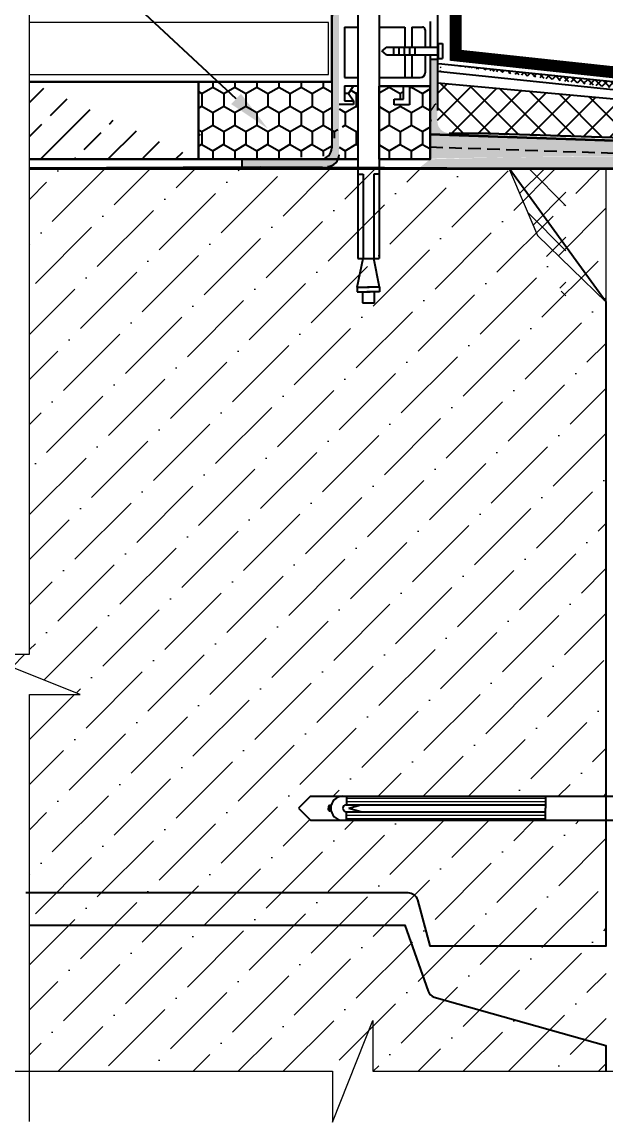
# Model space of a CAD drawing. Header units: millimetres. Extents: x 215300 to 349394, y -116838 to -1602.
# Drawn here: x 348466 to 348699.8, y -3266.5 to -2825.9 of the extents above; entities that cross this region are included whole.
import ezdxf
from ezdxf import colors
from ezdxf.entities.mleader import LeaderData, LeaderLine
from ezdxf.math import Vec2, Vec3

# ---------------------------------------------------------------- set-up
doc = ezdxf.new("R2010")
doc.units = ezdxf.units.MM
doc.linetypes.add('DASHED', pattern=[19.049999999999997, 12.7, -6.35])
for name, color, linetype in [('!!_для разрезов', 7, 'Continuous'), ('_Дюбель', 5, 'Continuous'), ('_Пунктир', 6, 'DASHED'), ('Тонкая', 7, 'Continuous')]:
    doc.layers.add(name, color=color, linetype=linetype)
for name, color, linetype, lineweight in [('+АР_Размеры', 252, 'Continuous', 9), ('_Штриховки', 250, 'Continuous', 13), ('_Штриховки_точка', 5, 'Continuous', 30), ('АР_Перекрытие', 250, 'Continuous', 30), ('АР_Тонкие', 250, 'Continuous', 5), ('Рисунок', 6, 'Continuous', 35), ('Тонко_черные', 7, 'Continuous', 5)]:
    doc.layers.add(name, color=color, linetype=linetype, lineweight=lineweight)
doc.styles.add('Архитект', font='isocpeur.ttf', dxfattribs={"width": 0.8, "oblique": 8})
pattern_1 = [(270, (285185.8437397885, -28001.21976255662), (4.41693582858692, -7.65035909691311), [5.100239397942071, -10.20047879588414]), (29.99999999999996, (285185.8437397885, -28001.21976255662), (4.416937411706678, 7.650358182898491), [5.100239397942073, -10.20047879588415]), (329.9999999999999, (285185.8437397885, -28001.21976255662), (8.833873240293599, -9.140146182707255e-07), [-10.20047879588415, 5.100239397942075])]

msp = doc.modelspace()

# ---------------------------------------------------------------- hatches: boundary and pattern name
at = {"layer": '!!_для разрезов', "linetype": 'Continuous', "lineweight": 18}
h = msp.add_hatch(dxfattribs=at)
h.set_pattern_fill('ANSI37', color=251, scale=4.01593653381266)
h.set_pattern_definition([(44.99999999999997, (289869.472308778, -8459.67496615514), (-9.016034659899091, 9.016034659899084), []), (135, (289869.472308778, -8459.67496615514), (-9.016034659899093, -9.016034659899082), [])])
edge = h.paths.add_edge_path()
edge.add_line((348661.1921396902, -2885.045861185445), (348667.0783739547, -2898.877496741411))
edge.add_line((348683.7738861154, -2884.601594308985), (348661.1921396903, -2885.045861185446))
edge.add_line((348683.7738861154, -2938.109071505641), (348683.7738861154, -2884.601594308986))
edge.add_line((348672.3884810993, -2911.355332907322), (348683.7738861154, -2938.109071505658))
edge.add_line((348672.3884810993, -2911.355332907322), (348672.3884810993, -2911.355332907322))
edge.add_line((348667.0783739549, -2898.877496741412), (348672.3884810993, -2911.355332907322))
at = {"lineweight": 30}
for points in [[(348592.9490429824, -2823.151154134211), (348590.0237336832, -2823.151154134211), (348590.0237336832, -2876.23367873802, -0.4142135623730951), (348585.3780136218, -2880.87939879932), (348554.0085797209, -2880.87939879932), (348554.0085797209, -2883.706621431551), (348588.3033229212, -2883.706621431551, 0.4142135623730951), (348592.9490429824, -2879.060901370256)], [(348636.9837027384, -2870.367018969105, -0.4142135623730951), (348632.3379826771, -2865.721298907811), (348632.3379826771, -2840.815036808505), (348629.4126733779, -2840.815036808505), (348629.4126733779, -2868.548521540041, 0.4142135623730951), (348634.0583934392, -2873.194241601325), (348653.3678439119, -2873.194241601325), (348653.3678439119, -2870.367018969105)]]:
    msp.add_hatch(color=256, dxfattribs=at).paths.add_polyline_path(points)
h = msp.add_hatch()
h.set_pattern_fill('ANSI37', color=256, scale=0.6330728019723559, style=0)
h.set_pattern_definition([(44.99999999999999, (347841.1659609677, -1690.571686523491), (-1.421288976248662, 1.421288976248661), []), (135, (347841.1659609677, -1690.571686523491), (-1.421288976248662, -1.421288976248661), [])])
edge = h.paths.add_edge_path()
edge.add_line((348899.7371522817, -2873.549445373922), (348723.2534603412, -2855.088553910727))
edge.add_line((348634.6328416172, -2845.818487052552), (348722.4000733916, -2854.99928626406))
edge.add_line((348633.6213072193, -2842.55034137274), (348633.5022564221, -2845.70022337422))
edge.add_line((348634.2094066668, -2842.611858898524), (348900.1004557021, -2870.425113161864))
h = msp.add_hatch()
h.set_pattern_fill('ANSI33', color=256, scale=3.011952400359495, style=0)
h.set_pattern_definition([(44.99999999999997, (285377.473454356, -28001.21976255662), (-13.52405198984864, 13.52405198984863), []), (44.99999999999997, (285390.9975121875, -28001.21976255662), (-13.52405198984864, 13.52405198984863), [9.562948871141387, -4.781474435570694])])
edge = h.paths.add_edge_path()
edge.add_line((348536.6588787374, -2849.810753113787), (348536.6588787374, -2880.879398799321))
edge.add_line((348468.9845774867, -2849.810753113787), (348538.2124562652, -2849.810753113787))
edge.add_line((348468.9845774867, -2849.810753113787), (348468.9845774867, -2880.879398799321))
edge.add_line((348468.9845774867, -2880.87939879932), (348537.9352350761, -2880.87939879932))
at = {"ltscale": 100}
h = msp.add_hatch(dxfattribs=at)
h.set_pattern_fill('HONEY', color=256, scale=1.606374613525064, angle=270, style=0)
h.set_pattern_definition(pattern_1)
h.paths.add_polyline_path([(348536.6588787374, -2849.810753113787), (348536.6588787374, -2880.87939879932), (348558.0486294873, -2880.87939879932), (348588.6630369799, -2879.51869569781), (348591.4672639866, -2870.929783181369, 0.4142135623730951), (348590.0237336832, -2861.402699626205), (348590.0237336832, -2849.810753113787)])
h = msp.add_hatch()
h.set_pattern_fill('ANSI37', color=256, scale=2.409561920287596, style=0)
h.set_pattern_definition([(44.99999999999997, (285250.4260039454, -28001.21976255662), (-5.409620795939455, 5.409620795939451), []), (135, (285250.4260039454, -28001.21976255662), (-5.409620795939456, -5.40962079593945), [])])
edge = h.paths.add_edge_path()
edge.add_line((348632.3379826771, -2850.254254053898), (348632.4239724362, -2865.921594665073))
edge.add_arc((348636.9323915504, -2865.749440846243), 4.511704760691289, 182.1867748169026, 262.2722705206532)
edge.add_line((348636.3257216663, -2870.220171379295), (348719.0332919491, -2872.742655420517))
edge.add_line((348719.033291949, -2872.742655420518), (348720.7424862115, -2858.335864976621))
edge.add_line((348720.7424862114, -2858.335864976621), (348632.337982677, -2850.254254053897))
h.paths.add_polyline_path([(348723.2271687705, -2858.613929636505), (348721.477762419, -2872.825171180059), (348851.2383099957, -2877.258620536369), (348849.5353677673, -2877.158518855718), (348777.9337504559, -2874.585407407046), (348778.9513729382, -2864.850111326258)])
edge = h.paths.add_edge_path(flags=16)
edge.add_line((348834.6922703974, -2876.646850038986), (348818.5505637447, -2875.90655182783))
edge.add_line((348818.5505637445, -2875.906551827829), (348780.3898592504, -2874.782559234841))
edge.add_line((348780.3898592505, -2874.782559234855), (348781.3726448698, -2865.121079604974))
edge.add_line((348781.37264487, -2865.121079604956), (348838.4710893022, -2871.505073124528))
edge.add_arc((348838.8796770165, -2875.764816481819), 4.27929402943155, 95.47895706360285, 191.8948718513254)
h.paths.add_polyline_path([(348835.0546805286, -2871.123909791234), (348834.6922703974, -2876.646850038986), (348833.9663326064, -2875.731184731702)], flags=0)
h = msp.add_hatch(dxfattribs=at)
h.set_pattern_fill('HONEY', color=256, scale=1.606374613525064, angle=270, style=0)
h.set_pattern_definition(pattern_1)
h.paths.add_polyline_path([(348600.4125357594, -2880.87939879932), (348600.4125357594, -2851.486535224409), (348598.6743086788, -2851.486535224409), (348596.7763677465, -2854.581642238599), (348598.7605573684, -2857.437912574886), (348598.7605573684, -2858.976655817368), (348592.9490429824, -2858.976655817368), (348592.9490429824, -2864.229922258438, -0.4142135623730951), (348588.3033229212, -2880.87939879932)])
h = msp.add_hatch(dxfattribs=at)
h.set_pattern_fill('HONEY', color=256, scale=1.606374613525064, angle=270, style=0)
h.set_pattern_definition(pattern_1)
edge = h.paths.add_edge_path()
edge.add_line((348608.9374285804, -2881.035198832113), (348628.6904288492, -2880.879398799315))
edge.add_line((348608.9374285804, -2851.486535224409), (348608.9374285804, -2881.035198832117))
edge.add_line((348608.9374285804, -2851.486535224409), (348618.7218610919, -2851.486535224409))
edge.add_line((348618.7218610918, -2856.847973768273), (348618.7218610918, -2851.48653522441))
edge.add_line((348614.9793785024, -2856.847973768273), (348618.721861092, -2856.847973768273))
edge.add_line((348614.9793785024, -2859.116834977843), (348614.9793785024, -2856.847973768251))
edge.add_line((348621.1758249767, -2859.116834977843), (348614.9793785023, -2859.116834977843))
edge.add_line((348621.1758249767, -2851.486535224409), (348621.1758249767, -2859.116834977845))
edge.add_line((348621.1758249767, -2851.486535224409), (348629.4126733779, -2851.486535224409))
edge.add_line((348629.4126733779, -2851.486535224409), (348629.4126733779, -2864.229922258441))
edge.add_arc((348554.7778734965, -2869.332711949703), 74.80903565738008, -8.879032276322619, 3.9112321744353267, ccw=False)
at = {"layer": '_Штриховки'}
h = msp.add_hatch(dxfattribs=at)
h.set_pattern_fill('ANSI36', color=256, scale=4.01593653381266, angle=2.571095121417786e-44, style=0)
h.set_pattern_definition([(44.99999999999996, (341695.7662860849, -5053.935511719753), (6.762025994924324, 24.79409531472248), [31.876496237138, -6.375299247427594, 0, -6.375299247427594])])
h.paths.add_polyline_path([(348699.9641150401, -2884.601594308985), (348468.9845774867, -2884.601594308985), (348468.9845774867, -3079.094996541639), (348448.679229887, -3079.094996541639), (348489.2899250861, -3095.283717416135), (348468.9845774867, -3095.283717416135), (348468.9845774867, -3246.145946053413), (348699.9641150401, -3246.145946053413), (348699.9641150401, -3145.610969337893), (348581.4934793239, -3145.610969337893), (348576.6711615109, -3140.788651524071), (348581.4934793239, -3135.966333710105), (348699.9641150401, -3135.966333710105)])
at = {"layer": '_Штриховки_точка'}
h = msp.add_hatch(dxfattribs=at)
h.set_pattern_fill('DOTS', color=0, scale=2.409561920287597, angle=44.99999999999999, style=0)
h.set_pattern_definition([(44.99999999999996, (341711.9565150095, -5011.535689058647), (-1.352405198984864, 4.057215596954588), [0, -3.825179548456557])])
edge = h.paths.add_edge_path()
edge.add_arc((345969.0971490668, -2986.40679991767), 2903.353273564112, 357.9773063400482, 362.0226936601316)
edge.add_arc((348714.0338818614, -5726.745236246922), 2847.123656197002, 86.84682406783273, 91.70317583832004)
edge.add_line((348629.4126733779, -2880.87939879932), (348625.127657505, -2884.287060182488))
edge.add_arc((348769.8129225517, 17290.22860384858), 20175.03447591001, 269.5890997799831, 270.2578347142658)
edge.add_arc((354497.4402917136, -2984.117394167205), 5637.717099763286, 178.9885743876303, 181.0114256123697)
edge.add_line((348860.6015763925, -3083.633194025438), (348860.6015763925, -3102.655515097103))
edge.add_line((348860.6015763925, -3102.655515097084), (348857.7561661878, -3102.655515097084))
edge.add_arc((348596.6223661895, -3136.870297237955), 263.3657396445671, 5.791551844284697, 7.464597599853619, ccw=False)
edge.add_line((348858.6437813776, -3110.29416506405), (348859.2896197975, -3110.29416506405))
edge.add_arc((348596.6223661889, -3136.870297246195), 264.0082894913004, 0.8504028670449202, 5.777408197796092, ccw=False)
edge.add_line((348860.6015763925, -3132.951942960447), (348860.6015763925, -3148.625360087752))
edge.add_arc((348596.6223661884, -3144.707005801858), 264.0082894916526, 354.2225918022065, 359.1495971329187, ccw=False)
edge.add_line((348859.2896197975, -3171.283137984018), (348858.6437813776, -3171.283137984018))
edge.add_arc((348596.6223661895, -3144.707005810113), 263.3657396445932, 352.5354024001472, 354.20844815571604, ccw=False)
edge.add_line((348857.7561661877, -3178.921787950982), (348860.6015763925, -3178.921787950982))
edge.add_line((348860.6015763925, -3178.921787950982), (348860.6015763925, -3185.667882214228))
edge.add_arc((348830.3957360612, -3185.765500457595), 30.20599807072009, -0.18516597503730736, 0.18516597503537469, ccw=False)
edge.add_line((348860.6015763925, -3185.863118700958), (348860.6015763925, -3246.145946053412))
edge.add_line((348860.6015763925, -3246.145946053413), (348870.641417727, -3246.145946053413))
edge.add_line((348870.6414177272, -3246.145946053413), (348870.6414177272, -3088.881616923055))
edge = h.paths.add_edge_path()
edge.add_arc((346084.314310668, -2987.871458691388), 2798.464313074003, 357.7815898337843, 362.21841016622)
edge.add_arc((348300.1091505365, -15964.50071249072), 13097.828193101, 87.45948461701514, 88.5591808027716)
edge.add_line((348629.4460326268, -2870.81366131655), (348629.3793141292, -2880.615894086679))
edge.add_arc((348702.0369586131, -6372.580081060768), 3492.720002578436, 87.23307916327212, 91.19198695773122, ccw=False)
edge.add_arc((354162.8014589016, -2986.406799904917), 5293.1520844888, 178.8906909797854, 181.109309020392)
edge.add_line((348870.6414177272, -3088.881616923052), (348870.6414177272, -3246.145946053409))
edge.add_line((348870.6414177272, -3246.145946053413), (348880.6812590617, -3246.145946053413))
edge.add_line((348880.6812590615, -3246.145946053413), (348880.6812590615, -3096.196901137205))

# ---------------------------------------------------------------- linework, layer by layer
at = {"layer": '!!_для разрезов', "color": 251, "linetype": 'Continuous', "lineweight": 18, "elevation": -2.739175922796548e-08}
msp.add_lwpolyline([(348699.9641150401, -2884.601594309006), (348661.1921396902, -2885.045861185448), (348667.0783739549, -2898.877496741414), (348672.3884810993, -2911.355332907324), (348672.3884810993, -2911.355332907324), (348699.9641150401, -2938.109071505661)], close=True, dxfattribs=at)
at = {"layer": '+АР_Размеры', "ltscale": 100, "elevation": -2.739175922796548e-08}
for points in [[(348468.9845774867, -3266.195492348865), (348468.9845774867, -3095.283717416155), (348489.2899250861, -3095.283717416155), (348448.679229887, -3079.09499654164), (348468.9845774867, -3079.09499654164), (348468.9845774867, -2814.343572843833)], [(348127.3674360197, -3246.145946053433), (348590.2754365255, -3246.145946053433), (348590.2754365255, -3266.451293652917), (348606.4641573999, -3225.840598453799), (348606.4641573999, -3246.145946053433), (348907.1300976838, -3246.145946053433)]]:
    msp.add_lwpolyline(points, dxfattribs=at)
at = {"ltscale": 100}
for p, q in [((348600.4125357594, -2802.778856554221, -2.73864358312405e-08), (348600.4125357594, -2920.634376681149, -2.73864358312405e-08)), ((348608.9374285804, -2802.778856554221, -2.73864358312405e-08), (348608.9374285804, -2920.634376681149, -2.73864358312405e-08)), ((348632.3379826771, -2823.173485101884, -2.73864358312405e-08), (348632.3379826771, -2861.402699626207, -2.73864358312405e-08)), ((348595.0542112605, -2827.926230315452, -2.73864358312405e-08), (348595.0542112605, -2848.164542089311, -2.73864358312405e-08)), ((348595.0542112605, -2827.926230315452, -2.73864358312405e-08), (348600.4125357594, -2827.926230315452, -2.73864358312405e-08)), ((348608.9374285804, -2827.926230315452, -2.73864358312405e-08), (348619.2494188113, -2827.926230315452, -2.73864358312405e-08)), ((348619.2494188113, -2827.926230315452, -2.73864358312405e-08), (348619.2494188113, -2835.987535191406, -2.73864358312405e-08)), ((348622.1227055422, -2827.926230315452, -2.73864358312405e-08), (348626.2963955263, -2827.926230315452, -2.73864358312405e-08)), ((348622.1227055422, -2827.926230315452, -2.73864358312405e-08), (348622.1227055422, -2835.987535191406, -2.73864358312405e-08)), ((348629.4126733779, -2825.75812015149, -2.73864358312405e-08), (348629.4126733779, -2835.987535191406, -2.73864358312405e-08)), ((348627.4084079329, -2829.038242722198, -2.73864358312405e-08), (348627.4084079329, -2835.987535191406, -2.73864358312405e-08)), ((348611.9392005801, -2835.987535191406, -2.73864358312405e-08), (348610.0575290042, -2837.489031077625, -2.73864358312405e-08)), ((348611.9392005801, -2835.987535191406, -2.73864358312405e-08), (348632.5699542217, -2835.987535191406, -2.73864358312405e-08)), ((348614.691508655, -2835.987535191406, -2.73864358312405e-08), (348614.691508655, -2838.99052696384, -2.73864358312405e-08)), ((348616.8546349618, -2835.987535191406, -2.73864358312405e-08), (348616.8546349618, -2838.99052696384, -2.73864358312405e-08)), ((348619.0177612687, -2835.987535191406, -2.73864358312405e-08), (348619.0177612687, -2838.99052696384, -2.73864358312405e-08)), ((348621.1808875757, -2835.987535191406, -2.73864358312405e-08), (348621.1808875757, -2838.99052696384, -2.73864358312405e-08)), ((348623.3440138825, -2835.987535191406, -2.73864358312405e-08), (348623.3440138825, -2838.99052696384, -2.73864358312405e-08)), ((348632.5699542217, -2834.489092367149, -2.73864358312405e-08), (348634.3454692201, -2834.489092367149, -2.73864358312405e-08)), ((348632.5699542217, -2834.489092367149, -2.73864358312405e-08), (348632.5699542217, -2840.488969788078, -2.73864358312405e-08)), ((348634.3454692201, -2834.489092367149, -2.73864358312405e-08), (348634.3454692201, -2840.488969788078, -2.73864358312405e-08)), ((348590.0237336832, -2837.982133246029, -2.73864358312405e-08), (348590.0237336832, -2876.23367873804, -2.73864358312405e-08)), ((348611.9392005801, -2838.99052696384, -2.73864358312405e-08), (348610.0575290042, -2837.489031077625, -2.73864358312405e-08)), ((348611.9392005801, -2838.99052696384, -2.73864358312405e-08), (348632.5699542217, -2838.99052696384, -2.73864358312405e-08)), ((348619.2494188113, -2838.99052696384, -2.73864358312405e-08), (348619.2494188113, -2848.164542089311, -2.73864358312405e-08)), ((348622.1227055422, -2838.99052696384, -2.73864358312405e-08), (348622.1227055422, -2848.164542089311, -2.73864358312405e-08)), ((348627.4084079329, -2838.99052696384, -2.73864358312405e-08), (348627.4084079329, -2846.2292497096, -2.73864358312405e-08)), ((348629.4126733779, -2838.99052696384, -2.73864358312405e-08), (348629.4126733779, -2864.229922258441, -2.73864358312405e-08)), ((348629.4126733779, -2840.815036808525, -2.73864358312405e-08), (348632.3379826771, -2840.815036808525, -2.73864358312405e-08)), ((348632.5699542217, -2840.488969788078, -2.73864358312405e-08), (348634.3454692201, -2840.488969788078, -2.73864358312405e-08)), ((348632.3379826771, -2845.578435740452, -2.73864358312405e-08), (348899.8278281617, -2873.558930429225, -2.73864358312405e-08)), ((348632.7812173383, -2842.462464652001, -2.738620011714362e-08), (348900.2710628228, -2870.442959340774, -2.738620011714362e-08)), ((348595.0542112605, -2848.164542089311, -2.73864358312405e-08), (348600.4125357594, -2848.164542089311, -2.73864358312405e-08)), ((348608.9374285804, -2848.164542089311, -2.73864358312405e-08), (348625.4731155533, -2848.164542089311, -2.73864358312405e-08)), ((348632.3379826771, -2850.254254053917, -2.73864358312405e-08), (348720.8058968388, -2858.342961357807, -2.73864358312405e-08)), ((348595.0542112605, -2851.486535224412, -2.73864358312405e-08), (348595.0542112605, -2857.437912574888, -2.73864358312405e-08)), ((348595.0542112605, -2851.486535224412, -2.73864358312405e-08), (348600.4125357594, -2851.486535224412, -2.73864358312405e-08)), ((348596.7763677465, -2854.581642238601, -2.73864358312405e-08), (348595.0542112605, -2854.581642238601, -2.73864358312405e-08)), ((348598.6743086788, -2851.486535224412, -2.73864358312405e-08), (348596.7763677465, -2854.581642238601, -2.73864358312405e-08)), ((348596.7763677465, -2854.581642238601, -2.73864358312405e-08), (348598.7605573684, -2857.437912574888, -2.73864358312405e-08)), ((348608.9374285804, -2851.486535224412, -2.73864358312405e-08), (348629.4126733779, -2851.486535224412, -2.73864358312405e-08)), ((348618.7218610918, -2856.847973768276, -2.73864358312405e-08), (348618.7218610918, -2851.486535224412, -2.73864358312405e-08)), ((348621.1758249767, -2851.486535224412, -2.73864358312405e-08), (348621.1758249767, -2859.116834977867, -2.73864358312405e-08)), ((348598.7605573684, -2858.976655817393, -2.73864358312405e-08), (348592.9490429824, -2858.976655817393, -2.73864358312405e-08)), ((348595.0542112605, -2857.437912574888, -2.73864358312405e-08), (348598.7605573684, -2857.437912574888, -2.73864358312405e-08)), ((348598.7605573684, -2857.437912574888, -2.73864358312405e-08), (348598.7605573684, -2858.976655817393, -2.73864358312405e-08)), ((348614.9793785024, -2859.116834977867, -2.73864358312405e-08), (348614.9793785024, -2856.847973768276, -2.73864358312405e-08)), ((348614.9793785024, -2856.847973768276, -2.73864358312405e-08), (348618.7218610918, -2856.847973768276, -2.73864358312405e-08)), ((348621.1758249767, -2859.116834977867, -2.73864358312405e-08), (348614.9793785024, -2859.116834977867, -2.73864358312405e-08)), ((348636.9837027384, -2870.367018969108, -2.73864358312405e-08), (348653.3678439119, -2870.367018969108, -2.73864358312405e-08)), ((348554.0085797209, -2880.879398799341, -2.73864358312405e-08), (348585.3780136218, -2880.879398799341, -2.73864358312405e-08)), ((348554.0085797209, -2880.879398799341, -2.73864358312405e-08), (348554.0085797209, -2883.706621431575, -2.73864358312405e-08)), ((348600.4125357594, -2886.856083907141, -2.73864358312405e-08), (348602.5444136111, -2886.856083907141, -2.73864358312405e-08)), ((348602.5444136111, -2886.856083907141, -2.73864358312405e-08), (348602.5444136111, -2920.634376681149, -2.73864358312405e-08)), ((348608.9374285804, -2886.856083907141, -2.73864358312405e-08), (348606.8055507287, -2886.856083907141, -2.73864358312405e-08)), ((348606.8055507287, -2886.856083907141, -2.73864358312405e-08), (348606.8055507287, -2920.634376681149, -2.73864358312405e-08)), ((348600.1604532489, -2932.043494873642, -2.73864358312405e-08), (348602.5444136111, -2920.634376681149, -2.73864358312405e-08)), ((348600.4125357594, -2920.634376681149, -2.73864358312405e-08), (348608.9374285804, -2920.634376681149, -2.73864358312405e-08)), ((348609.1895110909, -2932.043494873642, -2.73864358312405e-08), (348606.8055507287, -2920.634376681149, -2.73864358312405e-08)), ((348600.1604532489, -2932.043494873642, -2.73864358312405e-08), (348600.1604532489, -2933.965441010925, -2.73864358312405e-08)), ((348600.1604532489, -2932.043494873642, -2.73864358312405e-08), (348604.9676527578, -2932.043494873642, -2.73864358312405e-08)), ((348600.1604532489, -2933.965441010925, -2.73864358312405e-08), (348605.3452528063, -2933.965441010925, -2.73864358312405e-08)), ((348602.3209609703, -2933.965441010925, -2.73864358312405e-08), (348602.3209609703, -2938.37057330943, -2.73864358312405e-08)), ((348609.1895110909, -2933.965441010925, -2.73864358312405e-08), (348604.0047115336, -2933.965441010925, -2.73864358312405e-08)), ((348609.1895110909, -2932.043494873642, -2.73864358312405e-08), (348604.3823115821, -2932.043494873642, -2.73864358312405e-08)), ((348607.0290033697, -2933.965441010925, -2.73864358312405e-08), (348607.0290033697, -2938.37057330943, -2.73864358312405e-08)), ((348609.1895110909, -2932.043494873642, -2.73864358312405e-08), (348609.1895110909, -2933.965441010925, -2.73864358312405e-08)), ((348602.3209609703, -2938.37057330943, -2.73864358312405e-08), (348607.1281604789, -2938.37057330943, -2.73864358312405e-08))]:
    msp.add_line(p, q, dxfattribs=at)
at = {"lineweight": 30}
for p, q in [((348468.9845774867, -2849.810753113805, -2.73864358312405e-08), (348509.7395369557, -2849.810753113805, -2.73864358312405e-08)), ((348509.7395369557, -2849.810753113805, -2.73864358312405e-08), (348590.0237336832, -2849.810753113805, -2.73864358312405e-08)), ((348536.6588787374, -2849.810753113805, -2.73864358312405e-08), (348536.6588787374, -2880.879398799341, -2.73864358312405e-08)), ((348536.6588787374, -2849.810753113805, -2.73864358312405e-08), (348536.6588787374, -2880.879398799341, -2.73864358312405e-08)), ((348648.6567579929, -2870.367018969108, -2.73864358312405e-08), (348834.6922703974, -2876.646850038988, -2.73864358312405e-08)), ((348468.9845774867, -2880.879398799341, -2.73864358312405e-08), (348573.6222029633, -2880.879398799341, -2.73864358312405e-08)), ((348509.7395369557, -2880.879398799341, -2.73864358312405e-08), (348600.4125357594, -2880.879398799341, -2.73864358312405e-08))]:
    msp.add_line(p, q, dxfattribs=at)
at = {"lineweight": 15, "elevation": -2.739175922796548e-08}
msp.add_lwpolyline([(348468.9845774867, -2846.910959939582), (348588.7468029032, -2846.910959939582), (348588.7468029032, -2826.028089963747), (348468.9845774867, -2826.028089963747)], dxfattribs=at)
at = {"lineweight": 30, "elevation": -2.739175922796548e-08}
msp.add_lwpolyline([(348608.9374285804, -2880.879398799341), (348629.4126733779, -2880.879398799341), (348629.4126733779, -2851.610224611152), (348608.9374285804, -2851.610224611152)], close=True, dxfattribs=at)
at = {"ltscale": 100}
for centre, radius, start, end in [((348626.2963955263, -2829.038242722198, -2.73864358312405e-08), 1.112012406754638, 0, 90), ((348625.4731155533, -2846.2292497096, -2.73864358312405e-08), 1.935292379700381, 270, 0), ((348585.3780136218, -2876.23367873804, -2.73864358312405e-08), 4.645720061292653, 270, 0), ((348588.3033229212, -2879.060901370274, -2.73864358312405e-08), 4.645720061292653, 270, 0)]:
    msp.add_arc(centre, radius, start, end, dxfattribs=at)
at = {"layer": '_Дюбель'}
for p, q in [((348581.4934793239, -3135.966333710108, -2.738630947155454e-08), (348576.6711615109, -3140.788651524091, -2.738630686091615e-08)), ((348581.4934793239, -3135.966333710108, -2.738630947155454e-08), (348820.0956305314, -3135.966333710108, -2.738642987778366e-08)), ((348595.9605170867, -3135.966333710108, -2.738631730351536e-08), (348595.9605170867, -3139.407881884262, -2.738631730351536e-08)), ((348675.5807294603, -3135.966333710108, -2.738636040718281e-08), (348675.5807294603, -3140.788651524091, -2.738636040718281e-08)), ((348576.6711615109, -3140.788651524091, -2.738630686091615e-08), (348581.4934793239, -3145.610969337896, -2.738630947155454e-08)), ((348588.7435218379, -3140.186428207578, -2.738631339648029e-08), (348588.7435218379, -3140.788651524091, -2.738631339648029e-08)), ((348588.7435218379, -3141.390874840517, -2.738631339648029e-08), (348588.7435218379, -3140.788651524091, -2.738631339648029e-08)), ((348589.6967759794, -3139.736643315752, -2.738631391253957e-08), (348589.1933067292, -3139.736643315752, -2.738631363997848e-08)), ((348589.1933067292, -3139.736643315752, -2.738631363997848e-08), (348589.1933067292, -3140.788651524091, -2.738631363997848e-08)), ((348589.1933067292, -3141.840659732339, -2.738631363997848e-08), (348589.1933067292, -3140.788651524091, -2.738631363997848e-08)), ((348589.6149570642, -3140.788651524091, -2.738631386824559e-08), (348589.6149570642, -3140.784179961424, -2.738631386824559e-08)), ((348589.6149570642, -3140.788651524091, -2.738631386824559e-08), (348589.6149570642, -3140.793123086672, -2.738631386824559e-08)), ((348594.4340809047, -3140.757236559683, -2.738631647715489e-08), (348594.4340809047, -3140.788651524091, -2.738631647715489e-08)), ((348594.4340809047, -3140.820066488413, -2.738631647715489e-08), (348594.4340809047, -3140.788651524091, -2.738631647715489e-08)), ((348595.78343558, -3139.407881884262, -2.738631720764948e-08), (348675.5807294603, -3139.407881884262, -2.738636040718281e-08)), ((348596.8410155347, -3140.757236559683, -2.738631778018719e-08), (348601.6927303212, -3139.407881884262, -2.738632040674011e-08)), ((348596.8410155347, -3140.757236559683, -2.738631778018719e-08), (348601.6927303212, -3142.10659123503, -2.738632040674011e-08)), ((348675.5807294603, -3145.610969337896, -2.738636040718281e-08), (348675.5807294603, -3140.788651524091, -2.738636040718281e-08)), ((348589.6967759794, -3141.840659732339, -2.738631391253957e-08), (348589.1933067292, -3141.840659732339, -2.738631363997848e-08)), ((348595.78343558, -3142.169421163833, -2.738631720764948e-08), (348675.5807294603, -3142.169421163833, -2.738636040718281e-08)), ((348595.9605170867, -3145.610969337896, -2.738631730351536e-08), (348595.9605170867, -3142.169421163833, -2.738631730351536e-08)), ((348581.4934793239, -3145.610969337896, -2.738630947155454e-08), (348820.0956305314, -3145.610969337896, -2.738642987778366e-08))]:
    msp.add_line(p, q, dxfattribs=at)
for centre, radius, start, end in [((348594.4340809047, -3140.785457550758, -2.738631647715489e-08), 4.819123840575191, 90, 179.9999999466359), ((348589.1933067292, -3140.186428207578, -2.738631363997848e-08), 0.4497848917870179, 90, 179.9999994496565), ((348594.4340809047, -3140.791845497316, -2.738631647715489e-08), 4.819123840575191, 179.9999999466359, 270), ((348595.78343558, -3140.757236559683, -2.738631720764948e-08), 1.349354675361053, 90, 179.9999998132799), ((348595.78343558, -3140.820066488413, -2.738631720764948e-08), 1.349354675361053, 179.9999998182304, 270), ((348589.1933067292, -3141.390874840517, -2.738631363997848e-08), 0.4497848917870179, 179.9999994496565, 270)]:
    msp.add_arc(centre, radius, start, end, dxfattribs=at)
at = {"layer": '_Пунктир', "ltscale": 0.4}
msp.add_line((348629.4126733779, -2875.936612153582, -2.738643310279549e-08), (348870.6414177269, -2883.931982903184, -2.738645509691467e-08), dxfattribs=at)
at = {"layer": '_Штриховки'}
for centre, radius, start, end in [((348634.9766424652, -2863.364893819413, -2.738636462331237e-08), 5.588605392009433, 123.8462453443401, 203.5342702346305), ((348596.5987202713, -2880.525148020377, -2.738634384681422e-08), 4.141434550494305, 259.7981580737858, 259.8363605801322), ((348605.0437207153, -2880.525148020377, -2.738634841864943e-08), 4.141434550494305, 259.7981580737858, 259.8363605801322), ((348661.7338741344, -2880.525148020377, -2.73863529109676e-08), 4.141434550494305, 259.7981581853281, 259.8363605801322), ((348670.6298764541, -2880.525148020377, -2.738635772695985e-08), 4.141434550494305, 259.7981580737858, 259.8363605801322), ((348695.3356288585, -2880.525148020377, -2.738636233697383e-08), 4.141434550494305, 259.7981581853281, 259.8363605801322)]:
    msp.add_arc(centre, radius, start, end, dxfattribs=at)
at = {"layer": 'АР_Перекрытие', "lineweight": 30, "ltscale": 100, "elevation": -2.739175922796548e-08}
msp.add_lwpolyline([(348590.5521028698, -2823.151154134229), (348590.0237336832, -2823.151154134229), (348590.0237336832, -2849.810753113805), (348468.9845774867, -2849.810753113805)], dxfattribs=at)
at = {"layer": 'Рисунок'}
for p, q in [((348629.4126733779, -2870.811182285147, -2.738642815980026e-08), (348887.8625321558, -2879.812722452354, -2.738646656447294e-08)), ((348468.9845774867, -2884.601594309006, -2.74131491578769e-08), (348860.6015763925, -2884.601594309006, -2.738645180632124e-08))]:
    msp.add_line(p, q, dxfattribs=at)
at = {"layer": 'Рисунок', "const_width": 4.81912384057519, "elevation": -2.739175922796548e-08}
msp.add_lwpolyline([(348905.7595372843, -2902.493471704471), (348896.8483723509, -2889.864861517684, -0.6299622562545886), (348898.3960878522, -2886.631814014844), (348906.5191016906, -2886.631814014863, 0.3971971951025039), (348908.9397025738, -2884.3437160222), (348908.9397025738, -2871.020046695555, 0.3735606836767262), (348906.2020562594, -2867.867126049504), (348639.6602019938, -2839.246895287461), (348639.6602019938, -2818.362138839523)], format="xyb", dxfattribs=at)
at = {"layer": 'Тонкая', "ltscale": 100, "elevation": -2.739175922796548e-08}
for points in [[(348467.5737407489, -3174.591860124251), (348620.5103894125, -3174.591860124251, -0.3344384223545679), (348624.3701299714, -3177.498675807756), (348629.3036359817, -3195.874191625297), (348699.9641150401, -3195.878457695672), (348699.9641150401, -2938.109071505661), (348661.0030760831, -2884.601594309006), (348561.2878218342, -2883.999203828919), (348468.9845774867, -2884.368443096831)], [(348468.9845774867, -3187.670532099704), (348619.2571731809, -3187.670532099704), (348628.666839493, -3214.017597773563, 0.2218001328445909), (348631.0540228309, -3216.432831656966), (348699.7023866464, -3235.861770505467), (348699.7023866464, -3246.145946053433)]]:
    msp.add_lwpolyline(points, format="xyb", dxfattribs=at)
at = {"layer": 'Тонко_черные'}
for p, q in [((348595.9605170867, -3136.68977157952, -2.738631730351536e-08), (348675.5807294603, -3136.68977157952, -2.738636040718281e-08)), ((348595.9605170867, -3138.031618783919, -2.738631730351536e-08), (348675.5807294603, -3138.031618783919, -2.738636040718281e-08)), ((348595.9605170867, -3143.545684264102, -2.738631730351536e-08), (348675.5807294603, -3143.545684264102, -2.738636040718281e-08)), ((348595.9605170867, -3144.887531468552, -2.738631730351536e-08), (348675.5807294603, -3144.887531468552, -2.738636040718281e-08))]:
    msp.add_line(p, q, dxfattribs=at)

# ---------------------------------------------------------------- leaders
at = {"layer": 'АР_Тонкие'}
ml = msp.add_multileader_mtext('Standard', dxfattribs=at)
ml.set_content('\\pxsm1,ql;Монтажная пена', color=256, style='Архитект')
ml.set_leader_properties()
ml.build(insert=Vec2(0, 0))
ml.multileader.update_dxf_attribs({"text_left_attachment_type": 6, "text_right_attachment_type": 6, "dogleg_length": 100, "arrow_head_size": 17.36000517537598})
ctx = ml.context
ctx.base_point, ctx.char_height, ctx.arrow_head_size, ctx.landing_gap_size, ctx.plane_origin, ctx.plane_x_axis = Vec3(348403.2900100555, -2724.699622924719, -2.738605626337398e-08), 17.36000517537598, 17.36000517537598, 1.736000517537599, Vec3(346776.5554232803, -3727.463159675568, -2.738605626337398e-08), Vec3(-1, 0)
ctx.left_attachment, ctx.right_attachment = 6, 6
notes = []
notes.append((ctx, [(1, (1, 1, 0), (348410.2340121257, -2724.699622924719, -2.738605626337398e-08), (-1, 0), 6.944002070150394, [(0, [(348564.3909951698, -2868.548156375991, -2.738605626337398e-08)], 0, [])])]))
ctx.mtext.insert, ctx.mtext.width, ctx.mtext.defined_height, ctx.mtext.flow_direction = Vec3(348254.678976861, -2703.867616714268, -2.738605626337398e-08), 194.5537330583576, 50.33173783770371, 5
for ctx, leaders in notes:
    for number, flags, end, landing, length, lines in leaders:
        leader = LeaderData()
        leader.index, (leader.has_last_leader_line, leader.has_dogleg_vector, leader.attachment_direction) = number, flags
        leader.last_leader_point, leader.dogleg_vector, leader.dogleg_length = Vec3(end), Vec3(landing), length
        for number, points, colour, breaks in lines:
            line = LeaderLine()
            line.index, line.vertices, line.color, line.breaks = number, Vec3.list(points), colors.encode_raw_color(colour), breaks
            leader.lines.append(line)
        ctx.leaders.append(leader)

doc.saveas('drawing.dxf')
